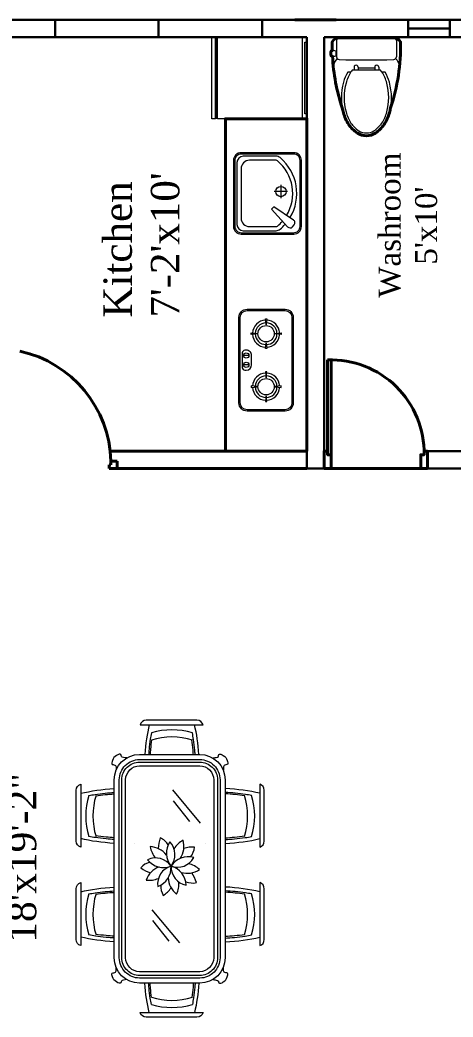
# Model space of a CAD drawing. Header units: inches. Extents: x -79350 to 491628, y -93215 to 155882.
# Drawn here: x 13353.8 to 13479.4, y 151998.5 to 152287.5 of the extents above; entities that cross this region are included whole.
import ezdxf

# ---------------------------------------------------------------- set-up
doc = ezdxf.new("R2010")
doc.units = ezdxf.units.IN
doc.header["$MEASUREMENT"] = 0
doc.layers.get('0').update_dxf_attribs({"lineweight": 30})
for name, color, linetype, lineweight in [('A-illustr-FURNITURE', 11, 'Continuous', 9), ('Column', 1, 'Continuous', 30), ('Letter', 7, 'Continuous', 20), ('SANITARY', 42, 'Continuous', 13)]:
    doc.layers.add(name, color=color, linetype=linetype, lineweight=lineweight)
doc.layers.add('Door', color=7, linetype='Continuous', lineweight=40, true_color=0x763422)
doc.layers.add('Window', color=7, linetype='Continuous', lineweight=30, true_color=0x6b99dd)
doc.layers.add('Wall', color=7, linetype='Continuous')
doc.styles.get("Standard").update_dxf_attribs({"font": 'times.ttf', "height": 12})

# ---------------------------------------------------------------- blocks, each defined once
blk = doc.blocks.new('A$C8264ac47')
at = {"layer": 'A-illustr-FURNITURE', "color": 18, "true_color": 0x000000}
for p, q in [((502.8011307585984, 1444.626231183066), (998.834682861343, 1444.626231183066)), ((1277.879424626008, 1444.626231183066), (1773.912976728752, 1444.626231183066)), ((36.057646619156, 502.6582281134329), (36.057646619156, 998.6917802016255)), ((809.5303094014525, 979.4009090255718), (548.6733901780099, 761.6361905820672)), ((968.8354688696563, 1019.741525218706), (970.2538140118122, 1019.741525218706)), ((2299.901818158105, 502.6582281134329), (2299.901818158105, 998.6917802016255)), ((797.2546264063567, 893.5218967817495), (634.6027101390064, 764.7033784305681)), ((1751.684178132564, 816.8440394510985), (1490.827258909121, 599.079321007594)), ((1739.408495137468, 730.9650272218282), (1576.756578870118, 602.1465088560949)), ((968.8354688696563, 460.9423525689641), (970.2538140118122, 460.9423525689641)), ((502.8011307585984, 36.0576466046046), (998.834682861343, 36.0576466046046)), ((1277.879424626008, 36.0576466046046), (1773.912976728752, 36.0576466046046))]:
    blk.add_line(p, q, dxfattribs=at)
for points in [[(998.834682861343, 1444.626231183066, 0.3336669114401073), (950.8179067634046, 1480.68387778767), (550.8179068565369, 1480.68387778767, 0.3336669114401074), (502.8011307585984, 1444.626231183066)], [(1773.912976728752, 1444.626231183066, 0.3336669114401073), (1725.896200863644, 1480.68387778767), (1325.896200723946, 1480.68387778767, 0.3336669114401074), (1277.879424626008, 1444.626231183066)], [(36.057646619156, 998.6917802016255, 0.3336669114401073), (0, 950.6750041618948), (0, 550.6750041531636, 0.3336669114401074), (36.057646619156, 502.6582281134329)], [(2299.901818158105, 998.6917802016255, -0.3336669114401073), (2335.959464777261, 950.6750041618948), (2335.959464777261, 550.6750041531636, -0.3336669114401074), (2299.901818158105, 502.6582281134329)], [(998.834682861343, 36.0576466046046, -0.3336669114401073), (950.8179067634046, 5.115907697472721e-13), (550.8179068565369, 5.115907697472721e-13, -0.3336669114401074), (502.8011307585984, 36.0576466046046)], [(1773.912976728752, 36.0576466046046, -0.3336669114401073), (1725.896200863644, 5.115907697472721e-13), (1325.896200723946, 5.115907697472721e-13, -0.3336669114401074), (1277.879424626008, 36.0576466046046)]]:
    blk.add_lwpolyline(points, format="xyb", dxfattribs=at)
for points in [[(468.5105064418167, 1172.405734439963), (1869.073212845251, 1172.405734439963, -0.4142135623730951), (2069.073212798685, 972.4057344428734), (2069.073212798685, 499.2015147145144, -0.4142135623730959), (1869.073212845251, 299.2015147174248), (468.5105064418167, 299.2015147174248, -0.4142135623730959), (268.5105064883828, 499.2015147145144), (268.5105064883828, 972.4057344428734, -0.4142135623730951)], [(468.5105064418167, 1132.405734446366), (1869.073212845251, 1132.405734446366, -0.4142135623730951), (2029.073212761432, 972.4057344428734), (2029.073212761432, 499.2015147145144, -0.4142135623730951), (1869.073212845251, 339.2015147255739), (468.5105064418167, 339.2015147255739, -0.4142135623730951), (308.5105065256357, 499.2015147145144), (308.5105065256357, 972.4057344428734, -0.4142135623730885)], [(468.5105064418167, 1112.405734442291), (1869.073212845251, 1112.405734442291, -0.4142135623730951), (2009.073212742805, 972.4057344428734), (2009.073212742805, 499.2015147145144, -0.4142135623730951), (1869.073212845251, 359.2015147150965), (468.5105064418167, 359.2015147150965, -0.4142135623730912), (328.5105063114315, 499.2015147145144), (328.5105063114315, 972.4057344428734, -0.4142135623730912)], [(468.5105064418167, 1082.405734443455), (1869.073212845251, 1082.405734443455, -0.4142135623730998), (1979.073212714866, 972.4057344428734), (1979.073212714866, 499.2015147145144, -0.4142135623730951), (1869.073212845251, 389.2015147139323), (468.5105064418167, 389.2015147139323, -0.4142135623730951), (358.5105063393712, 499.2015147145144), (358.5105063393712, 972.4057344428734, -0.4142135623730951)]]:
    blk.add_lwpolyline(points, format="xyb", close=True, dxfattribs=at)
for centre, radius, start, end in [((753.2565626315773, 862.1950966771697), 543.0463336349187, 72.70334604865408, 107.2966539513459), ((753.2565626315773, 806.2892137240856), 543.0463336349187, 72.70334604865408, 107.2966539513459), ((1528.334856731817, 862.1950966771697), 543.0463336349187, 72.70334604865408, 107.2966539513459), ((1528.334856731817, 806.2892137240856), 543.0463336349187, 72.70334604865408, 107.2966539513459), ((1310.648149810731, 840.0583328475482), 187.5, 136.1301014915365, 166.4931500776542), ((1031.494543189183, 874.3340679066027), 172.86645, 344.1324039294606, 33.60129514841335), ((1338.925866642967, 721.7236975120618), 233.1112125, 105.2105156594398, 126.3514088140492), ((1135.839124210179, 915.8597462374023), 145.23165, 338.5086287372328, 12.24757008893947), ((618.4887811541557, 753.1136600155155), 543.0463336349187, 162.7033459021736, 197.2966540978264), ((674.3946641217917, 753.1136600155155), 543.0463336349187, 162.7033459021736, 197.2966540978264), ((1230.77022540383, 920.494291451178), 233.1112125, 177.2105149986509, 198.3514088193406), ((983.3786087110639, 787.3386769206268), 145.23165, 50.50862905659404, 84.24757076666518), ((1233.650825917721, 881.1164923681649), 159.3750000000001, 163.7760782223299, 237.5158731472694), ((1009.941643103957, 796.8248174292971), 146.9364749999999, 340.0446809298668, 61.24726936209778), ((1302.365500014275, 706.8157242465536), 159.3750000000001, 91.77607864846284, 165.5158731304089), ((1153.069435851648, 893.5282267775624), 146.9364749999999, 268.0446806704738, 349.2472699175022), ((1661.5648008883, 753.1136600155155), 543.0463336349187, 342.7033459021735, 17.29665409782642), ((1717.470683855936, 753.1136600155155), 543.0463336349187, 342.7033459021735, 17.29665409782642), ((1109.489041147754, 930.1680089556617), 187.5, 208.1301023865385, 238.4931506108895), ((990.6276734545827, 675.2689267013925), 172.86645, 56.13240383929516, 105.6012955069601), ((1233.445308404043, 896.9818566692998), 172.86645, 272.1324033262691, 321.6012954992478), ((1287.110338220373, 620.8992113242862), 187.5, 64.13010256081694, 94.49315032550368), ((1058.496562996879, 602.6248959096852), 145.23165, 122.5086288478767, 156.2475699741589), ((1057.683112798259, 630.8192163414792), 146.9364749999999, 52.04468127838883, 133.247270259275), ((1046.646911418065, 869.626866493491), 159.3750000000001, 235.7760782882763, 309.5158725336349), ((1167.321272194386, 574.8877065489073), 172.86645, 128.1324041489982, 177.6012950186682), ((1230.316761182621, 624.9255231523425), 146.9364749999999, 124.0446812045252, 205.2472703666648), ((999.7868076898158, 688.2250498747458), 159.3750000000001, 307.7760782531484, 21.51587318486767), ((1157.829609233886, 587.6022513402863), 159.3750000000001, 19.77607783281506, 93.51587310151518), ((1289.26873812452, 787.2886077821026), 146.9364749999999, 196.0446808619399, 277.2472692422352), ((1183.305728947744, 557.4381114565772), 233.1112125, 33.210514694804, 54.35140923429233), ((1008.306252304465, 879.0556445601401), 233.1112125, 249.2105155388155, 270.3514083656082), ((1317.390856798738, 711.9138264970393), 172.86645, 200.1324036977912, 249.6012956702466), ((1071.404063375667, 575.5610999331116), 187.5, 352.1301018705187, 22.49314991715656), ((1305.182837648317, 810.5764239007844), 145.23165, 266.5086286398613, 300.2475696730874), ((961.6280614864081, 766.699731262634), 187.5, 280.1301017746134, 310.4931497874578), ((1257.382520474494, 616.9866413692948), 145.23165, 194.5086288590444, 228.2475700496544), ((978.9715881925076, 654.674602526939), 233.1112125, 321.2105146564015, 342.3514088569422), ((753.2565626315773, 674.3946640635845), 543.0463336349187, 252.7033460486541, 287.2966539513459), ((753.2565626315773, 618.4887811105004), 543.0463336349187, 252.7033460486541, 287.2966539513459), ((1528.334856731817, 674.3946640635845), 543.0463336349187, 252.7033460486541, 287.2966539513459), ((1528.334856731817, 618.4887811105004), 543.0463336349187, 252.7033460486541, 287.2966539513459)]:
    blk.add_arc(centre, radius, start, end, dxfattribs=at)
for centre, major_axis, start_param, end_param in [((753.2565912697464, 1081.244259374217), (-1.934e-13, -631.7364705731055), 4.099526514756975, 4.567580404956585), ((753.2565912697464, 1081.244259374217), (-1.934e-13, -631.7364705731055), 7.998790209402587, 8.466844099602218), ((1528.334885369986, 1081.244259374217), (-1.934e-13, -631.7364705731055), 4.099526514756975, 4.567580404956579), ((1528.334885369986, 1081.244259374217), (-1.934e-13, -631.7364705731055), 7.998790209402592, 8.466844099602218), ((399.4396184571087, 753.1136886391328), (631.7364705731055, -2.321e-13), 8.062747516089411, 8.466844099602218), ((399.4396184571087, 753.1136886391328), (631.7364705731055, -2.321e-13), 4.099526514756975, 4.503623098269763)]:
    blk.add_ellipse(centre, major_axis=major_axis, ratio=0.3451327436340633, start_param=start_param, end_param=end_param, dxfattribs=at)
at = {"layer": 'A-illustr-FURNITURE', "color": 18, "true_color": 0x000000, "extrusion": (0, 0, -1)}
for centre, major_axis, ratio, start_param, end_param in [((1936.519846552983, 753.1136886391328), (631.7364705730561, 1.11058e-11), 0.3451327436340923, 4.923783756549667, 5.325251446012488), ((1936.519846552983, 753.1136886391328), (631.7364705731214, 3.1103e-12), 0.3451327436340542, 0.9579338611672016, 1.359401550629942), ((753.2565912697464, 399.4396183989016), (-1.5214e-12, 631.7364705731044), 0.3451327436340664, 4.099526514756975, 4.553044772549371), ((753.2565912697464, 399.4396183989016), (-1.5508e-12, 631.7364705731026), 0.3451327436340628, 1.730140534630218, 2.183658792422635), ((1528.334885369986, 399.4396183989016), (-1.5214e-12, 631.7364705731044), 0.3451327436340664, 4.099526514756975, 4.553044772549371), ((1528.334885369986, 399.4396183989016), (-1.5508e-12, 631.7364705731026), 0.3451327436340628, 1.730140534630218, 2.183658792422635)]:
    blk.add_ellipse(centre, major_axis=major_axis, ratio=ratio, start_param=start_param, end_param=end_param, dxfattribs=at)
at = {"layer": 'A-illustr-FURNITURE', "color": 18, "true_color": 0x000000}
for points, knots in [([(591.7985050473362, 1380.683877781849), (588.7895857449621, 1364.872822974576), (586.01553295739, 1348.656208167086), (579.5498006045818, 1306.269032415003), (576.214698376134, 1279.612260317663), (570.9267093334347, 1226.170844514855), (568.9277474302799, 1199.426673148992), (567.5443117506802, 1172.405734439963)], [4.208456322970392, 4.208456322970392, 4.208456322970392, 4.208456322970392, 4.296229183789273, 4.296229183789273, 4.433179015575531, 4.433179015575531, 4.56512626436633, 4.56512626436633, 4.56512626436633, 4.56512626436633]), ([(938.968799309805, 1172.405734439963), (937.6947674900293, 1197.286772207008), (935.8993598725647, 1221.933359003743), (930.8733430225402, 1274.806505301968), (927.4402400478721, 1302.862951575662), (920.729611068964, 1347.296754320269), (917.8495798259974, 1364.210430532694), (914.7146202158183, 1380.683877781849)], [8.001244395326552, 8.001244395326552, 8.001244395326552, 8.001244395326552, 8.122742486699087, 8.122742486699087, 8.266464385755986, 8.266464385755986, 8.35791436535202, 8.35791436535202, 8.35791436535202, 8.35791436535202]), ([(1366.876799147576, 1380.683877781849), (1363.867879845202, 1364.872822974576), (1361.093826824799, 1348.656208167086), (1354.628094471991, 1306.269032415003), (1351.292992243543, 1279.612260317663), (1346.005003433675, 1226.170844514855), (1344.00604153052, 1199.426673148992), (1342.622605618089, 1172.405734439963)], [4.208456322970392, 4.208456322970392, 4.208456322970392, 4.208456322970392, 4.296229183789273, 4.296229183789273, 4.433179015575531, 4.433179015575531, 4.565126264366324, 4.565126264366324, 4.565126264366324, 4.565126264366324]), ([(1714.047093410045, 1172.405734439963), (1712.773061357439, 1197.286772207008), (1710.977653739974, 1221.933359003743), (1705.951636889949, 1274.806505301968), (1702.518533915281, 1302.862951575662), (1695.807905169204, 1347.296754320269), (1692.927873693407, 1364.210430532694), (1689.792914083228, 1380.683877781849)], [8.001244395326557, 8.001244395326557, 8.001244395326557, 8.001244395326557, 8.122742486699087, 8.122742486699087, 8.266464385755986, 8.266464385755986, 8.35791436535202, 8.35791436535202, 8.35791436535202, 8.35791436535202]), ([(593.6674140393734, 1325.356284622103), (590.1652572210878, 1301.6377252643), (587.1704851742834, 1277.250026279944), (582.1162376087159, 1226.170844514855), (580.117275705561, 1199.426673148992), (578.7338397931308, 1172.405734439963)], [4.308115055942325, 4.308115055942325, 4.308115055942325, 4.308115055942325, 4.433179015575531, 4.433179015575531, 4.565126264366334, 4.565126264366334, 4.565126264366334, 4.565126264366334]), ([(924.9818888492882, 1172.405734439963), (923.7078570295125, 1197.286772207008), (921.9124494120479, 1221.933359003743), (917.0122863724828, 1273.482535660151), (913.7690945062786, 1300.268762002816), (909.9164654035121, 1326.247861419688)], [8.001244395326552, 8.001244395326552, 8.001244395326552, 8.001244395326552, 8.122742486699087, 8.122742486699087, 8.259823146433673, 8.259823146433673, 8.259823146433673, 8.259823146433673]), ([(1368.745707906783, 1325.356284622103), (1365.243551088497, 1301.6377252643), (1362.248779274523, 1277.250026279944), (1357.194531476125, 1226.170844514855), (1355.195569805801, 1199.426673148992), (1353.812133893371, 1172.405734439963)], [4.308115055942325, 4.308115055942325, 4.308115055942325, 4.308115055942325, 4.433179015575531, 4.433179015575531, 4.565126264366329, 4.565126264366329, 4.565126264366329, 4.565126264366329]), ([(1700.060182716697, 1172.405734439963), (1698.786150896922, 1197.286772207008), (1696.990743279457, 1221.933359003743), (1692.090580472723, 1273.482535660151), (1688.847388606519, 1300.268762002816), (1684.994759503752, 1326.247861419688)], [8.001244395326557, 8.001244395326557, 8.001244395326557, 8.001244395326557, 8.122742486699087, 8.122742486699087, 8.259823146433673, 8.259823146433673, 8.259823146433673, 8.259823146433673]), ([(296.4505341369659, 1074.363401930896), (295.4975892789662, 1083.138272821089), (293.396612862125, 1098.766671930207), (288.4942227974534, 1122.053251354374), (258.2893264479935, 1120.038305336494), (280.8617525734007, 1170.890893889009), (304.3749514035881, 1185.996630782029), (348.6832238268107, 1199.764084958588), (349.8515274841338, 1177.391758305021), (354.9129359889776, 1159.144671910326), (376.234378432855, 1160.975779333967), (389.7418854758143, 1159.169863094576), (394.5302874781191, 1158.219962075237)], [25.85415120699357, 25.85415120699357, 25.85415120699357, 25.85415120699357, 52.77132906548457, 71.8949047863073, 86.11792845759413, 121.9547339670959, 172.0485100430778, 202.4761735090116, 216.6918548457233, 230.0100303097472, 254.6356430861511, 269.112987949357, 269.112987949357, 269.112987949357, 269.112987949357]), ([(2040.700335754082, 1075.090351863765), (2041.6419794783, 1083.642887126189), (2043.735165381804, 1099.053566707881), (2048.577157082036, 1122.053251354374), (2078.782053431496, 1120.038305336494), (2056.209627306089, 1170.890893889009), (2032.696428475901, 1185.996630782029), (1988.388155819848, 1199.764084958588), (1987.219852162525, 1177.391758305021), (1982.158443657681, 1159.144671910326), (1960.977342445403, 1160.963726695627), (1947.568061295897, 1159.201486909297), (1942.883827723563, 1158.287398735411)], [26.59661158004941, 26.59661158004941, 26.59661158004941, 26.59661158004941, 52.77132906548457, 71.8949047863073, 86.11792845759413, 121.9547339670959, 172.0485100430778, 202.4761735090116, 216.6918548457233, 230.0100303097472, 254.6356430861511, 268.7679437886952, 268.7679437886952, 268.7679437886952, 268.7679437886952]), ([(268.5105064883828, 936.3308117026468), (257.1045071817935, 935.4820608714367), (245.7710360176861, 934.5226532313977), (205.8773725293577, 930.7304403773746), (177.820926066488, 927.2973373008431), (133.3871234674007, 920.5867084820061), (116.4734472986311, 917.7066770789684), (99.99999986030161, 914.571717526997)], [8.066351514922626, 8.066351514922626, 8.066351514922626, 8.066351514922626, 8.122742486699087, 8.122742486699087, 8.266464385755986, 8.266464385755986, 8.35791436535202, 8.35791436535202, 8.35791436535202, 8.35791436535202]), ([(268.5105064883828, 922.3439011693704), (257.1045071817935, 921.4951503381603), (245.7710360176861, 920.5357426981213), (207.2013420984149, 916.869383770973), (180.4151157848537, 913.6261919920803), (154.4360162224621, 909.7735628893138)], [8.066351514922628, 8.066351514922628, 8.066351514922628, 8.066351514922628, 8.122742486699087, 8.122742486699087, 8.259823146433673, 8.259823146433673, 8.259823146433673, 8.259823146433673]), ([(2069.073212798685, 936.2091616494586), (2079.931028187275, 935.390704980819), (2090.7222176902, 934.4719123037071), (2130.082092480734, 930.7304403773746), (2158.138538710773, 927.2973373008431), (2202.57234130986, 920.5867084820061), (2219.486017711461, 917.7066770789684), (2235.959464916959, 914.571717526997)], [8.069029084292673, 8.069029084292673, 8.069029084292673, 8.069029084292673, 8.122742486699087, 8.122742486699087, 8.266464385755986, 8.266464385755986, 8.35791436535202, 8.35791436535202, 8.35791436535202, 8.35791436535202]), ([(2069.073212798685, 922.2222511161822), (2079.931028187275, 921.4037944475426), (2090.7222176902, 920.4850017704307), (2128.758122678846, 916.869383770973), (2155.544349225238, 913.6261919920803), (2181.523448554799, 909.7735628893138)], [8.069029084292671, 8.069029084292671, 8.069029084292671, 8.069029084292671, 8.122742486699087, 8.122742486699087, 8.259823146433673, 8.259823146433673, 8.259823146433673, 8.259823146433673]), ([(99.99999986030161, 591.655602504034), (115.8110548276454, 588.6466832162118), (132.027669576928, 585.8726302976725), (174.4148454163224, 579.4068979012086), (201.0716174263507, 576.0717956727608), (241.5734408423305, 572.0641699299454), (254.9910272937268, 570.9026270778854), (268.5105064883828, 569.8965421179314)], [4.208456322970392, 4.208456322970392, 4.208456322970392, 4.208456322970392, 4.296229183789273, 4.296229183789273, 4.433179015575531, 4.433179015575531, 4.500019107537907, 4.500019107537907, 4.500019107537907, 4.500019107537907]), ([(155.327593209222, 593.5245113068963), (179.0461523924023, 590.0223545177146), (203.4338514786214, 587.0275825727736), (241.5734408423305, 583.2536981615708), (254.9910272937268, 582.0921553095109), (268.5105064883828, 581.0860703350049)], [4.308115055942325, 4.308115055942325, 4.308115055942325, 4.308115055942325, 4.433179015575531, 4.433179015575531, 4.500019107537907, 4.500019107537907, 4.500019107537907, 4.500019107537907]), ([(2180.63187180087, 593.5245113068963), (2156.913312384859, 590.0223545177146), (2132.52561329864, 587.0275825727736), (2094.918173272163, 583.3063539321306), (2082.043224247172, 582.1854621171956), (2069.073212798685, 581.2077280861563)], [4.308115055942325, 4.308115055942325, 4.308115055942325, 4.308115055942325, 4.433179015575531, 4.433179015575531, 4.497341533027248, 4.497341533027248, 4.497341533027248, 4.497341533027248]), ([(2235.959464916959, 591.655602504034), (2220.148409949616, 588.6466832162118), (2203.931795200333, 585.8726302976725), (2161.544619593769, 579.4068979012086), (2134.88784735091, 576.0717956727608), (2094.918173272163, 572.1168257150571), (2082.043224247172, 570.9959338855701), (2069.073212798685, 570.0181998690828)], [4.208456322970392, 4.208456322970392, 4.208456322970392, 4.208456322970392, 4.296229183789273, 4.296229183789273, 4.433179015575531, 4.433179015575531, 4.497341533027248, 4.497341533027248, 4.497341533027248, 4.497341533027248]), ([(296.1548860184848, 397.7444296469917), (295.245275599882, 389.7817405377287), (293.1767660193145, 374.9512330250587), (288.4942227974534, 352.7089363487908), (258.2893264479935, 354.7238823521189), (280.8617525734007, 303.8712937996029), (304.3749514035881, 288.7655569211352), (348.6832238268107, 274.9981027445761), (349.8515274841338, 297.3704293981432), (354.9129359889776, 315.617515778286), (374.0705172531307, 313.9722429914405), (386.022029677406, 315.1596342067938), (389.1595304012299, 315.6165954133035)], [28.55667014155998, 28.55667014155998, 28.55667014155998, 28.55667014155998, 52.77132906548457, 71.8949047863073, 86.11792845759413, 121.9547339670959, 172.0485100430778, 202.4761735090116, 216.6918548457233, 230.0100303097472, 254.6356430861511, 263.7928949940717, 263.7928949940717, 263.7928949940717, 263.7928949940717]), ([(2040.999912889674, 397.0192763663368), (2041.896603768691, 389.278729591752), (2043.954336550087, 374.6675475849775), (2048.577157082036, 352.7089363487908), (2078.782053431496, 354.7238823521189), (2056.209627306089, 303.8712937996029), (2032.696428475901, 288.7655569211352), (1988.388155819848, 274.9981027445761), (1987.219852162525, 297.3704293981432), (1982.158443657681, 315.617515778286), (1963.152776705101, 313.9852895401423), (1951.31383696571, 315.1336683513369), (1948.2962701004, 315.5613579001516)], [29.29082505019455, 29.29082505019455, 29.29082505019455, 29.29082505019455, 52.77132906548457, 71.8949047863073, 86.11792845759413, 121.9547339670959, 172.0485100430778, 202.4761735090116, 216.6918548457233, 230.0100303097472, 254.6356430861511, 263.4193968602577, 263.4193968602577, 263.4193968602577, 263.4193968602577]), ([(591.7985050473362, 100.0000000058213), (588.7895857449621, 115.8110547985421), (586.01553295739, 132.0276696060324), (579.5498006045818, 174.4148453726671), (576.214698376134, 201.071617470007), (571.2175955995917, 251.5732827159814), (569.3834158591926, 275.2675287774769), (568.032753188163, 299.2015147174248)], [4.208456322970392, 4.208456322970392, 4.208456322970392, 4.208456322970392, 4.296229183789273, 4.296229183789273, 4.433179015575531, 4.433179015575531, 4.550334546524264, 4.550334546524264, 4.550334546524264, 4.550334546524264]), ([(593.6674140393734, 155.3275931655667), (590.1652572210878, 179.04615252337), (587.1704851742834, 203.4338515077257), (582.4071238748729, 251.5732827159814), (580.5729441344738, 275.2675287774769), (579.2222814634442, 299.2015147174248)], [4.308115055942325, 4.308115055942325, 4.308115055942325, 4.308115055942325, 4.433179015575531, 4.433179015575531, 4.550334546524264, 4.550334546524264, 4.550334546524264, 4.550334546524264]), ([(924.4934120215476, 299.2015147174248), (923.2631793711334, 277.402229403379), (921.6321404092014, 255.8016995462827), (917.0122863724828, 207.2013421275192), (913.7690945062786, 180.4151157848542), (909.9164654035121, 154.4360163679817)], [8.016036134858258, 8.016036134858258, 8.016036134858258, 8.016036134858258, 8.122742486699087, 8.122742486699087, 8.259823146433673, 8.259823146433673, 8.259823146433673, 8.259823146433673]), ([(938.4803224820644, 299.2015147174248), (937.2500900644809, 277.402229403379), (935.6190508697182, 255.8016995462827), (930.8733430225402, 205.8773724711505), (927.4402400478721, 177.8209261974558), (920.729611068964, 133.3871234674012), (917.8495798259974, 116.4734472549758), (914.7146202158183, 100.0000000058213)], [8.016036134858252, 8.016036134858252, 8.016036134858252, 8.016036134858252, 8.122742486699087, 8.122742486699087, 8.266464385755986, 8.266464385755986, 8.35791436535202, 8.35791436535202, 8.35791436535202, 8.35791436535202]), ([(1366.876799147576, 100.0000000058213), (1363.867879845202, 115.8110547985421), (1361.093826824799, 132.0276696060324), (1354.628094471991, 174.4148453726671), (1351.292992243543, 201.071617470007), (1346.295889467001, 251.5732827159814), (1344.461709959432, 275.2675287774769), (1343.111047288403, 299.2015147174248)], [4.208456322970392, 4.208456322970392, 4.208456322970392, 4.208456322970392, 4.296229183789273, 4.296229183789273, 4.433179015575531, 4.433179015575531, 4.550334546524264, 4.550334546524264, 4.550334546524264, 4.550334546524264]), ([(1368.745707906783, 155.3275931655667), (1365.243551088497, 179.04615252337), (1362.248779274523, 203.4338515077257), (1357.485417742282, 251.5732827159814), (1355.651238001883, 275.2675287774769), (1354.300575330853, 299.2015147174248)], [4.308115055942325, 4.308115055942325, 4.308115055942325, 4.308115055942325, 4.433179015575531, 4.433179015575531, 4.550334546524264, 4.550334546524264, 4.550334546524264, 4.550334546524264]), ([(1699.571705888957, 299.2015147174248), (1698.341473471373, 277.402229403379), (1696.710434509441, 255.8016995462827), (1692.090580472723, 207.2013421275192), (1688.847388606519, 180.4151157848542), (1684.994759503752, 154.4360163679817)], [8.016036134858258, 8.016036134858258, 8.016036134858258, 8.016036134858258, 8.122742486699087, 8.122742486699087, 8.259823146433673, 8.259823146433673, 8.259823146433673, 8.259823146433673]), ([(1713.558616582304, 299.2015147174248), (1712.32838393189, 277.402229403379), (1710.697344969958, 255.8016995462827), (1705.951636889949, 205.8773724711505), (1702.518533915281, 177.8209261974558), (1695.807905169204, 133.3871234674012), (1692.927873693407, 116.4734472549758), (1689.792914083228, 100.0000000058213)], [8.016036134858252, 8.016036134858252, 8.016036134858252, 8.016036134858252, 8.122742486699087, 8.122742486699087, 8.266464385755986, 8.266464385755986, 8.35791436535202, 8.35791436535202, 8.35791436535202, 8.35791436535202])]:
    blk.add_open_spline(points, degree=3, knots=knots, dxfattribs=at)
blk = doc.blocks.new('d30')
at = {"layer": 'Door', "ltscale": 0.3}
for p, q in [((37959.60164532065, 7135.130454515755), (37959.60164532065, 7162.630454515755)), ((37960.60164532065, 7135.130454515755), (37960.60164532065, 7162.630454515755)), ((37931.60164532065, 7131.130454515755), (37933.60164532065, 7131.130454515755)), ((37933.60164532065, 7131.130454515755), (37959.60164532065, 7131.130454515755)), ((37959.60164532065, 7131.130454515755), (37961.60164532065, 7131.130454515755))]:
    blk.add_line(p, q, dxfattribs=at)
for points in [[(37931.60164532065, 7131.130454515755), (37931.60164532065, 7136.130454515755), (37932.60164532065, 7136.130454515755), (37932.60164532065, 7135.130454515755), (37933.60164532065, 7135.130454515755), (37933.60164532065, 7131.130454515755)], [(37961.60164532065, 7131.130454515755), (37961.60164532065, 7136.130454515755), (37960.60164532065, 7136.130454515755), (37960.60164532065, 7135.130454515755), (37959.60164532065, 7135.130454515755), (37959.60164532065, 7131.130454515755)]]:
    blk.add_lwpolyline(points, dxfattribs=at)
blk.add_arc((37959.69056146135, 7135.553558081589), 27.09222018043652, 88.07283774722019, 180.8948337932402, dxfattribs=at)
blk = doc.blocks.new('yq_cooker_01')
for p, q in [((426.3307725937775, 34.30000000447717), (465.5307725967577, 34.30000000447717)), ((426.3307725937775, -34.29999998956237), (465.5307725967577, -34.29999998956237))]:
    blk.add_line(p, q)
for points in [[(440.0000000000073, -374.9999999999927), (160.0000000000146, -374.9999999999932, -0.4142135623730832), (100.0000000000146, -314.9999999999959), (99.99999999998545, 315.0000000000045, -0.4142135623731064), (159.9999999999854, 375.0000000000068), (439.9999999999854, 375.0000000000068, -0.4142135623730836), (499.9999999999854, 315.0000000000091), (500.0000000000073, -314.99999999999, -0.4142135623731075)], [(440.0000000000073, -364.9999999999927), (160.0000000000146, -364.9999999999932, -0.4142135623730837), (110.0000000000146, -314.9999999999955), (109.9999999999854, 315.000000000005, -0.414213562373106), (159.9999999999854, 365.0000000000068), (439.9999999999854, 365.0000000000068, -0.4142135623730824), (489.9999999999854, 315.0000000000089), (490.0000000000073, -314.9999999999905, -0.4142135623731074)]]:
    blk.add_lwpolyline(points, format="xyb", close=True)
for points in [[(300.7572196086257, 261.3048958261274), (305.4399684514501, 305.0000000000068), (294.5600315485644, 305.0000000000068), (299.2427803914034, 261.3048958261274)], [(233.6951041738939, 195.757219608618), (190, 200.4399684514278), (190.0000000000146, 189.5600315485567), (233.6951041738939, 194.2427803913956)], [(366.3048958261352, 194.2427803913956), (410.0000000000291, 189.5600315485858), (410.0000000000146, 200.4399684514569), (366.3048958261352, 195.757219608618)], [(299.2427803914034, 128.6951041738862), (294.560031548579, 85.00000000000682), (305.4399684514647, 85.00000000000682), (300.7572196086257, 128.6951041738862)], [(299.2427803914034, -128.6951041738726), (294.560031548579, -84.99999999999318), (305.4399684514647, -84.99999999999318), (300.7572196086257, -128.6951041738726)], [(233.6951041738939, -195.7572196086044), (190, -200.4399684514142), (190.0000000000146, -189.5600315485431), (233.6951041738939, -194.242780391382)], [(366.3048958261352, -194.242780391382), (410.0000000000291, -189.5600315485722), (410.0000000000146, -200.4399684514433), (366.3048958261352, -195.7572196086044)], [(300.7572196086257, -261.3048958261138), (305.4399684514501, -304.9999999999932), (294.5600315485644, -304.9999999999932), (299.2427803914034, -261.3048958261138)]]:
    blk.add_lwpolyline(points, close=True)
blk.add_lwpolyline([(406.73077258782, -34.29999998956237, 0.4142135623730951), (445.930772587817, -73.4999999925426), (455.5307725967577, -73.49999999850525, 0.4142135623730951), (475.1307725907973, -53.89999999850306), (475.1307725967563, 53.89999999851671, 0.4142135623730951), (455.5307725967577, 73.5000000074574), (445.930772587817, 73.50000000447426, 0.4142135623730951), (406.730772599738, 34.30000000447717), (406.730772599738, -34.29999998956237)], format="xyb")
for centre, radius in [((300.0000000000146, 195.0000000000068), 60), ((445.930772587817, 34.30000000447717), 19.6), ((445.930772587817, -34.29999998956237), 19.6), ((300.0000000000146, -194.9999999999932), 60)]:
    blk.add_circle(centre, radius)
for centre, radius, start, end in [((300.0000000000146, 195.0000000000068), 100, 92.49779790860549, 177.502202091416), ((300.0000000000146, 195.0000000000068), 100, 2.497797908584008, 87.50220209139451), ((300.0000000000146, 195.0000000000068), 80, 91.59130842418342, 178.4086915766464), ((300.0000000000146, 195.0000000000068), 80, 1.591308423353605, 88.40869157581658), ((300.0000000000146, 195.0000000000068), 100, 182.497797908584, 267.5022020913945), ((300.0000000000146, 195.0000000000068), 80, 181.5913084233536, 268.4086915758166), ((300.0000000000146, 195.0000000000068), 80, 271.5913084241834, 358.4086915766464), ((300.0000000000146, 195.0000000000068), 100, 272.4977979086055, 357.5022020914159), ((300.0000000000146, -194.9999999999932), 100, 92.49779790860549, 177.502202091416), ((300.0000000000146, -194.9999999999932), 80, 91.59130842418342, 178.4086915766464), ((300.0000000000146, -194.9999999999932), 80, 1.591308423353605, 88.40869157581658), ((300.0000000000146, -194.9999999999932), 100, 2.497797908584008, 87.50220209139451), ((300.0000000000146, -194.9999999999932), 100, 182.497797908584, 267.5022020913945), ((300.0000000000146, -194.9999999999932), 80, 181.5913084233536, 268.4086915758166), ((300.0000000000146, -194.9999999999932), 80, 271.5913084241834, 358.4086915766464), ((300.0000000000146, -194.9999999999932), 100, 272.4977979086055, 357.5022020914159)]:
    blk.add_arc(centre, radius, start, end)
blk = doc.blocks.new('yq_ksink_01')
for points in [[(540.0000000000005, -243.1034482762362), (540.0000000000032, 243.103448276237, 0.4142135623730951), (483.4482758619999, 299.6551724142373), (96.55172413800761, 299.65517241424, 0.4142135623730952), (40, 243.1034482762375), (40.00000000000455, -243.1034482762371, 0.4142135623730949), (96.55172413800754, -299.65517241424), (483.4482758620001, -299.6551724142446, 0.4142135623730951)], [(530.0000000000005, -243.103448276237), (530.0000000000032, 243.103448276237, 0.414213562373095), (483.4482758620002, 289.6551724142373), (96.55172413800756, 289.65517241424, 0.414213562373095), (50, 243.103448276237), (50.00000000000455, -243.103448276237, 0.414213562373095), (96.55172413800754, -289.65517241424), (483.4482758620002, -289.6551724142446, 0.414213562373095)], [(141.7176764026527, 245.6697661824045, 0.4637054695605435), (105.5988663220925, 245.89527885508), (93.17944437560578, 231.4312739121009, 0.4631994779067279), (98.89061406942929, 195.7919448079209), (244.2794917565357, 98.687385678008), (259.6930665627681, 116.638486700917)]]:
    blk.add_lwpolyline(points, format="xyb", close=True)
for points in [[(124.39447245686, 178.7580357206454, 0.3715367418657247), (197.2871875526945, -263.3131151855495, 0.175755835883219), (227.1309648664901, -274.1379310349039), (467.9310344826667, -274.1379310349066, 0.414213562373095), (514.482758620667, -227.5862068969036), (514.4827586206698, 227.5862068969036, 0.414213562373095), (467.9310344826667, 274.1379310349039), (227.1309648664901, 274.1379310349039, 0.175755835883219), (197.2871875526945, 263.3131151855495, 0.03863640873069502), (159.3939813354153, 226.3369524584252, 0.03863640873069502)], [(149.3646077449159, 162.0805978235098, 0.3704239208544803), (216.5198440437753, -240.2891076217892, 0.1757558358832184), (227.1309648664873, -244.1379310349039), (421.1225607869857, -244.1379310349062, 0.4142135623730966), (484.4827586206674, -180.7777332012255), (484.4827586206694, 180.7777332012226, 0.4142135623730966), (421.1225607869884, 244.1379310349039), (227.1309648664901, 244.1379310349039, 0.1757558358832196), (216.5198440437775, 240.2891076217911, 0.03850226386088729), (179.7531751144421, 204.0698269252608, 0.03850226386088729)]]:
    blk.add_lwpolyline(points, format="xyb")
for points in [[(191.1491074677178, -63.55424750123916), (191.1491074677178, 35.66830680712724)], [(141.5378303135367, -13.94297034705596), (240.760384621899, -13.94297034705596)]]:
    blk.add_lwpolyline(points)
blk.add_circle((191.1491074677178, -13.94297034705596), 38.2758620690247)
blk = doc.blocks.new('yq_icebox_01')
for p, q in [((34.89533471352479, -297.8905477923527), (34.89533471352479, 302.1094522076473)), ((34.89533471352479, 302.1094522076473), (657.991171788548, 302.109452207651)), ((657.991171788548, 302.1094522076473), (657.9911717885407, -297.8905477923527)), ((671.7860171073626, 296.0137504918257), (657.991171788548, 296.0137504918257)), ((665.0393867883686, 296.0137504918239), (665.0393867883686, -292.8600350433753)), ((671.7860171073626, 302.1094522076473), (700, 302.1094522076473)), ((671.7860171073626, 302.1094522076473), (671.7860171073626, -297.8905477923527)), ((700, 302.1094522076473), (700, -297.8905477923527)), ((0, -264.3004737781102), (0, 264.3004737781102)), ((0, 264.3004737781102), (14.02426724196266, 264.3004737781102)), ((14.02426724196266, 264.3004737781102), (14.02426724196266, -264.3004737781102)), ((14.02426724196266, -264.3004737781102), (0, -264.3004737781102)), ((671.7860171073626, -292.8600350433753), (657.9911717885407, -292.8600350433753)), ((657.9911717885407, -297.8905477923527), (34.89533471352479, -297.8905477923527)), ((700, -297.8905477923527), (671.7860171073626, -297.8905477923508))]:
    blk.add_line(p, q)
blk = doc.blocks.new('yq_matong_01')
for p, q in [((20.00000001861921, 220.5380357656395), (138.8262028736135, 220.5380357555113)), ((1.271477276902508e-08, 200.5380357672111), (-1.271477276902508e-08, -200.5380357672111)), ((215.8081572270676, 90.99999998623385), (238.0000000057844, 90.99999998480776)), ((238.0000000066102, 104.145888048748), (237.9999999933898, -104.1458880778228)), ((252.456824902667, 137.9817298187117), (252.45682490119, 114.4593843933253)), ((215.8081572251576, 60.99999998623385), (238.0000000038744, 60.99999998480776)), ((223.000000003889, 60.99999998579729), (222.9999999960964, -61.00000001420271)), ((215.8081572173942, -61.00000001379526), (237.999999996111, -61.00000001513403)), ((215.8081572155133, -91.00000001376615), (237.9999999942156, -91.00000001513403)), ((252.4568248866308, -114.459384425456), (252.4568248851392, -137.9817298499984)), ((19.99999998599374, -220.5380357686081), (138.8262028409881, -220.5380357760587)), ((97.4490511285912, -220.5380357734394), (97.44905112831107, -225.5280649064516)), ((97.44905112831107, -225.5280649064516), (131.5808918063449, -225.5280649086635)), ((131.5808918065959, -220.538035775593), (131.5808918063449, -225.5280649086635))]:
    blk.add_line(p, q)
for centre, radius, start, end in [((54.75394188599508, 202.3536544323986), 54.78403619065543, 117.3220102458149, 181.8992090848095), ((20.00000001685115, 200.5380357656104), 20, 89.99999999520584, 179.9999999949974), ((63.86984550962349, -1165.382307244668), 1416.82265397783, 71.40678918583022, 91.38564831951554), ((138.8262028676545, 200.5380357584217), 20, 2.30634147120324, 89.9999999964565), ((216.5654176219796, 161.2006764402031), 83.21114949867696, 95.49627534754507, 139.932423977591), ((-4840.39161939879, 3.078612077368446e-07), 5003.254521418552, 357.693658520449, 2.30634147120324), ((406.560624668091, -122.9067775041991), 283.0029609679869, 105.2087672080355, 123.2778517979742), ((406.5606246682255, -122.9067775041622), 303.0029609679863, 105.2087672078815, 120.5698513410673), ((438.9999999845276, -242.2313471649832), 426.658393503938, 74.79123278484225, 105.2087672078815), ((438.9999999846076, -242.2313471649603), 406.6583935039004, 74.79123278465997, 105.2087672080555), ((471.4393753159948, -122.9067775085238), 283.0029609682275, 56.72214819462347, 74.7912327846562), ((471.4393753160657, -122.9067775083241), 303.0029609679794, 56.72214819493881, 74.79123278484225), ((215.8081572260417, 75.99999998626295), 15, 89.9999999964565, 269.9999999964565), ((357.0675498130681, -47.49726298081085), 192.8022994445922, 123.277851793777, 128.1383831162086), ((520.9324501689468, -47.49726298354918), 192.8022994446429, 32.25649038627493, 56.7221481945844), ((520.932450168868, -47.49726298378673), 212.8022994448221, 32.25649038592385, 56.72214819493881), ((596.1921636158623, -3.796171910153134e-08), 103.8078363841013, 359.9999999963913, 32.25649038634255), ((596.1921636159459, -3.795150443430448e-08), 123.8078363840323, 359.9999999966649, 32.25649038592385), ((215.8081572163683, -76.00000001370795), 15, 89.9999999964565, 269.9999999964565), ((520.9324501748625, 47.49726291739637), 192.8022994447527, 303.2778517981355, 327.7435096064842), ((520.9324501749543, 47.49726291745892), 212.8022994447399, 303.2778517981777, 327.7435096063218), ((596.192163616003, -3.78109845655672e-08), 103.8078363839606, 327.7435096064002, 359.9999999963081), ((596.1921636159168, -3.792240060384775e-08), 123.8078363839878, 327.7435096063218, 359.9999999966649), ((357.0675498296468, 47.49726292814221), 192.8022994443236, 231.8616168724696, 236.7221481951267), ((406.5606246836647, 122.9067774526953), 283.0029609681407, 236.7221481947657, 254.7912327847603), ((406.5606246839525, 122.9067774525901), 303.0029609681368, 239.4301486518524, 254.7912327848423), ((471.4393753317264, 122.9067774484147), 283.002960968004, 285.2087672079973, 303.277851798084), ((471.4393753316035, 122.9067774485156), 303.0029609681353, 285.2087672078815, 303.2778517981777), ((51.25795009385944, -204.4038705219483), 51.40352252022979, 175.6869620820956, 245.0918185699894), ((19.99999998719792, -200.5380357685208), 20, 179.9999999966649, 269.9999999964565), ((63.86984565791681, 1165.382307236748), 1416.822653978003, 272.8966705405534, 288.5932108068318), ((138.8262028422505, -200.5380357760005), 20, 269.9999999964565, 357.693658520449), ((216.5654176014141, -161.2006764677645), 83.21114949867696, 220.0675760156288, 264.5037246454005), ((439.0000000153887, 242.2313471094239), 426.6583935041563, 254.7912327848423, 285.2087672078815), ((439.000000015271, 242.2313471093292), 406.6583935040616, 254.7912327847099, 285.2087672080162), ((63.86984565788246, 1165.382307236723), 1416.822653977936, 268.6143516731508, 271.2036163013955), ((156.6298463030798, -247.4392477983493), 63.10678611090928, 159.6833594588909, 188.4938804156521), ((114.0743880711415, -225.5532875142526), 36.99009493559211, 237.5286703634258, 304.2772201171686), ((72.40009662860753, -247.4392477929068), 63.10678611090928, 352.0944125688719, 20.31664053398541)]:
    blk.add_arc(centre, radius, start, end)

msp = doc.modelspace()

# ---------------------------------------------------------------- linework, layer by layer
for p, q in [((13694, 152287.5), (13094, 152287.5)), ((13437, 152282.5), (13351, 152282.5)), ((13437, 152157.5), (13437, 152282.5)), ((13442, 152157.5), (13442, 152282.5)), ((13445.5, 152282.5), (13442, 152282.5)), ((13502, 152282.5), (13445.5, 152282.5)), ((13472, 152162.5), (13502, 152162.5)), ((13472, 152157.5), (13502, 152157.5))]:
    msp.add_line(p, q)
at = {"color": 7, "linetype": 'ByBlock', "lineweight": 40}
for p, q in [((13379.99716118345, 152162.5), (13413.37795276, 152162.5)), ((13413.37795276, 152162.5), (13437, 152162.5)), ((13379.69685039371, 152157.5), (13413.37795276, 152157.5)), ((13413.37795276, 152157.5), (13437, 152157.5))]:
    msp.add_line(p, q, dxfattribs=at)
at = {"linetype": 'ByBlock'}
msp.add_line((13437, 152157.5), (13442, 152157.5), dxfattribs=at)
at = {"layer": 'Column', "lineweight": 40}
msp.add_line((13445.5, 152287.5), (13433.5, 152287.5), dxfattribs=at)
at = {"layer": 'Column'}
msp.add_line((13437, 152287.5), (13442, 152287.5), dxfattribs=at)
at = {"layer": 'Column', "color": 7, "lineweight": 40}
msp.add_lwpolyline([(13433.5, 152287.5), (13445.5, 152287.5)], dxfattribs=at)
at = {"layer": 'Door', "linetype": 'ByBlock', "lineweight": 40}
for p, q in [((13382, 152159.625984252), (13380.2283464567, 152159.625984252)), ((13380.2283464567, 152159.625984252), (13380.2283464567, 152158.562992126)), ((13382, 152157.5), (13382, 152159.625984252)), ((13380.2283464567, 152158.562992126), (13379.69685039371, 152158.562992126)), ((13379.69685039371, 152158.562992126), (13379.69685039371, 152157.5)), ((13379.69685039371, 152157.5), (13382, 152157.5))]:
    msp.add_line(p, q, dxfattribs=at)
msp.add_arc((13346.61417322834, 152158.6723806746), 33.62769694178159, 1.624993406601358, 77.6010154208157, dxfattribs=at)
at = {"layer": 'SANITARY', "lineweight": 40}
msp.add_lwpolyline([(13461.25090338163, 152262.0069421849, 0.08739571378118868), (13464.14598414379, 152281.141230892, 0.2894729451600104), (13462.15826755863, 152282.3069225719), (13446.36787104153, 152282.3069225729, 0.3124461577923175), (13444.38015445617, 152281.1412308936, 0.0112982789510943), (13444.37615046035, 152278.6206648715, 0.02244488007325145), (13444.15439377117, 152278.5976612402, 0.2997696938419797), (13444.17964303905, 152276.9956186622, 0.02581961153841914), (13444.43511394586, 152276.9735035566, 0.06859636698077005), (13447.27523521587, 152262.006942186, 0.02122396652935025), (13447.59047410057, 152260.6168353926, 0.07900501951729824), (13449.12883248273, 152257.2007412533, 0.1071589376269334), (13451.66159215625, 152254.7127331675, 0.1416822703176129), (13454.26306929829, 152253.9604658795, 0.141682270312684), (13456.86454644032, 152254.7127331672, 0.1071589376320505), (13459.39730611426, 152257.2007412527, 0.0790050195141084), (13460.93566449681, 152260.6168353917, 0.02122396652972423)], format="xyb", close=True, dxfattribs=at)
at = {"layer": 'SANITARY', "linetype": 'ByBlock', "lineweight": 40}
for points in [[(13413.37795276, 152162.5), (13413.37795276, 152258.8779527559), (13437, 152258.8779527559), (13437, 152162.5)], [(13437, 152157.5), (13413.37795276, 152157.5)]]:
    msp.add_lwpolyline(points, dxfattribs=at)
at = {"layer": 'Window'}
for p, q in [((13364, 152282.5), (13364, 152287.5)), ((13364, 152287.5), (13424, 152287.5)), ((13394, 152282.5), (13394, 152287.5)), ((13424, 152287.5), (13419, 152287.5)), ((13424, 152287.5), (13424, 152282.5)), ((13466.40640755382, 152287.5), (13478.40640755382, 152287.5)), ((13466.40640755382, 152282.5), (13466.40640755382, 152287.5)), ((13466.40640755382, 152287.5), (13478.40640755382, 152287.5)), ((13466.40640755382, 152287.5), (13478.40640755382, 152287.5)), ((13466.40640755382, 152287.5), (13478.40640755382, 152287.5)), ((13478.40640755382, 152287.5), (13478.40640755382, 152282.5)), ((13466.40640755382, 152285), (13478.40640755382, 152285)), ((13424, 152282.5), (13364, 152282.5)), ((13478.40640755382, 152282.5), (13466.40640755382, 152282.5)), ((13466.40640755382, 152282.5), (13478.40640755382, 152282.5))]:
    msp.add_line(p, q, dxfattribs=at)

# ---------------------------------------------------------------- block references
at = {"layer": 'Door', "color": 39, "xscale": 0.03681570733428795, "yscale": 0.03681570733428795, "zscale": 0.03681570733428795, "rotation": 269.9999999999999}
msp.add_blockref('A$C8264ac47', (13370.1477243541, 152084.5418349275), dxfattribs=at)
at = {"layer": 'SANITARY', "linetype": 'ByBlock', "lineweight": 40, "xscale": 0.03937007874015748, "yscale": 0.03937007874015748, "zscale": 0.03937007874015748, "rotation": 180.0000000000058}
for name, p in [('yq_icebox_01', (13437, 152270.6889763779)), ('yq_ksink_01', (13437, 152237.2244094488)), ('yq_cooker_01', (13437.00000000179, 152188.8937007884))]:
    msp.add_blockref(name, p, dxfattribs=at)
at = {"layer": 'SANITARY', "lineweight": 40, "xscale": 0.03937007874015748, "yscale": 0.03937007874015748, "zscale": 0.03937007874015748, "rotation": 270}
msp.add_blockref('yq_matong_01', (13454.26306930007, 152282.3069225724), dxfattribs=at)
at = {"layer": 'Wall', "color": 7, "xscale": -1}
msp.add_blockref('d30', (51403.60164532065, 145026.3695454842), dxfattribs=at)

# ---------------------------------------------------------------- texts
at = {"layer": 'Letter', "attachment_point": 1, "rotation": 90}
for s, width, gutter_width, heights, insert, char_height in [("Washroom^J    5'x10'", 93.14041128120057, 31.72579798658687, [17.19033504940129], (13457.8096649506, 152207), 6.345159597317375), ("       Kitchen^J       7'-2'x10'", 97.6779895922829, 41.30823649980261, [0], (13378.01664228245, 152179.3928314433), 8.261647299960522), ('Dining Area ^J  18\'x19\'-2"', 95.17016540619079, 39.7352703581209, [31.52773034356637], (13337.35329407189, 152014.0768902473), 7.947054071624181)]:
    msp.add_mtext_dynamic_manual_height_columns(s, width=width, gutter_width=gutter_width, heights=heights, dxfattribs=dict(at, insert=insert, char_height=char_height))

doc.saveas('drawing.dxf')
